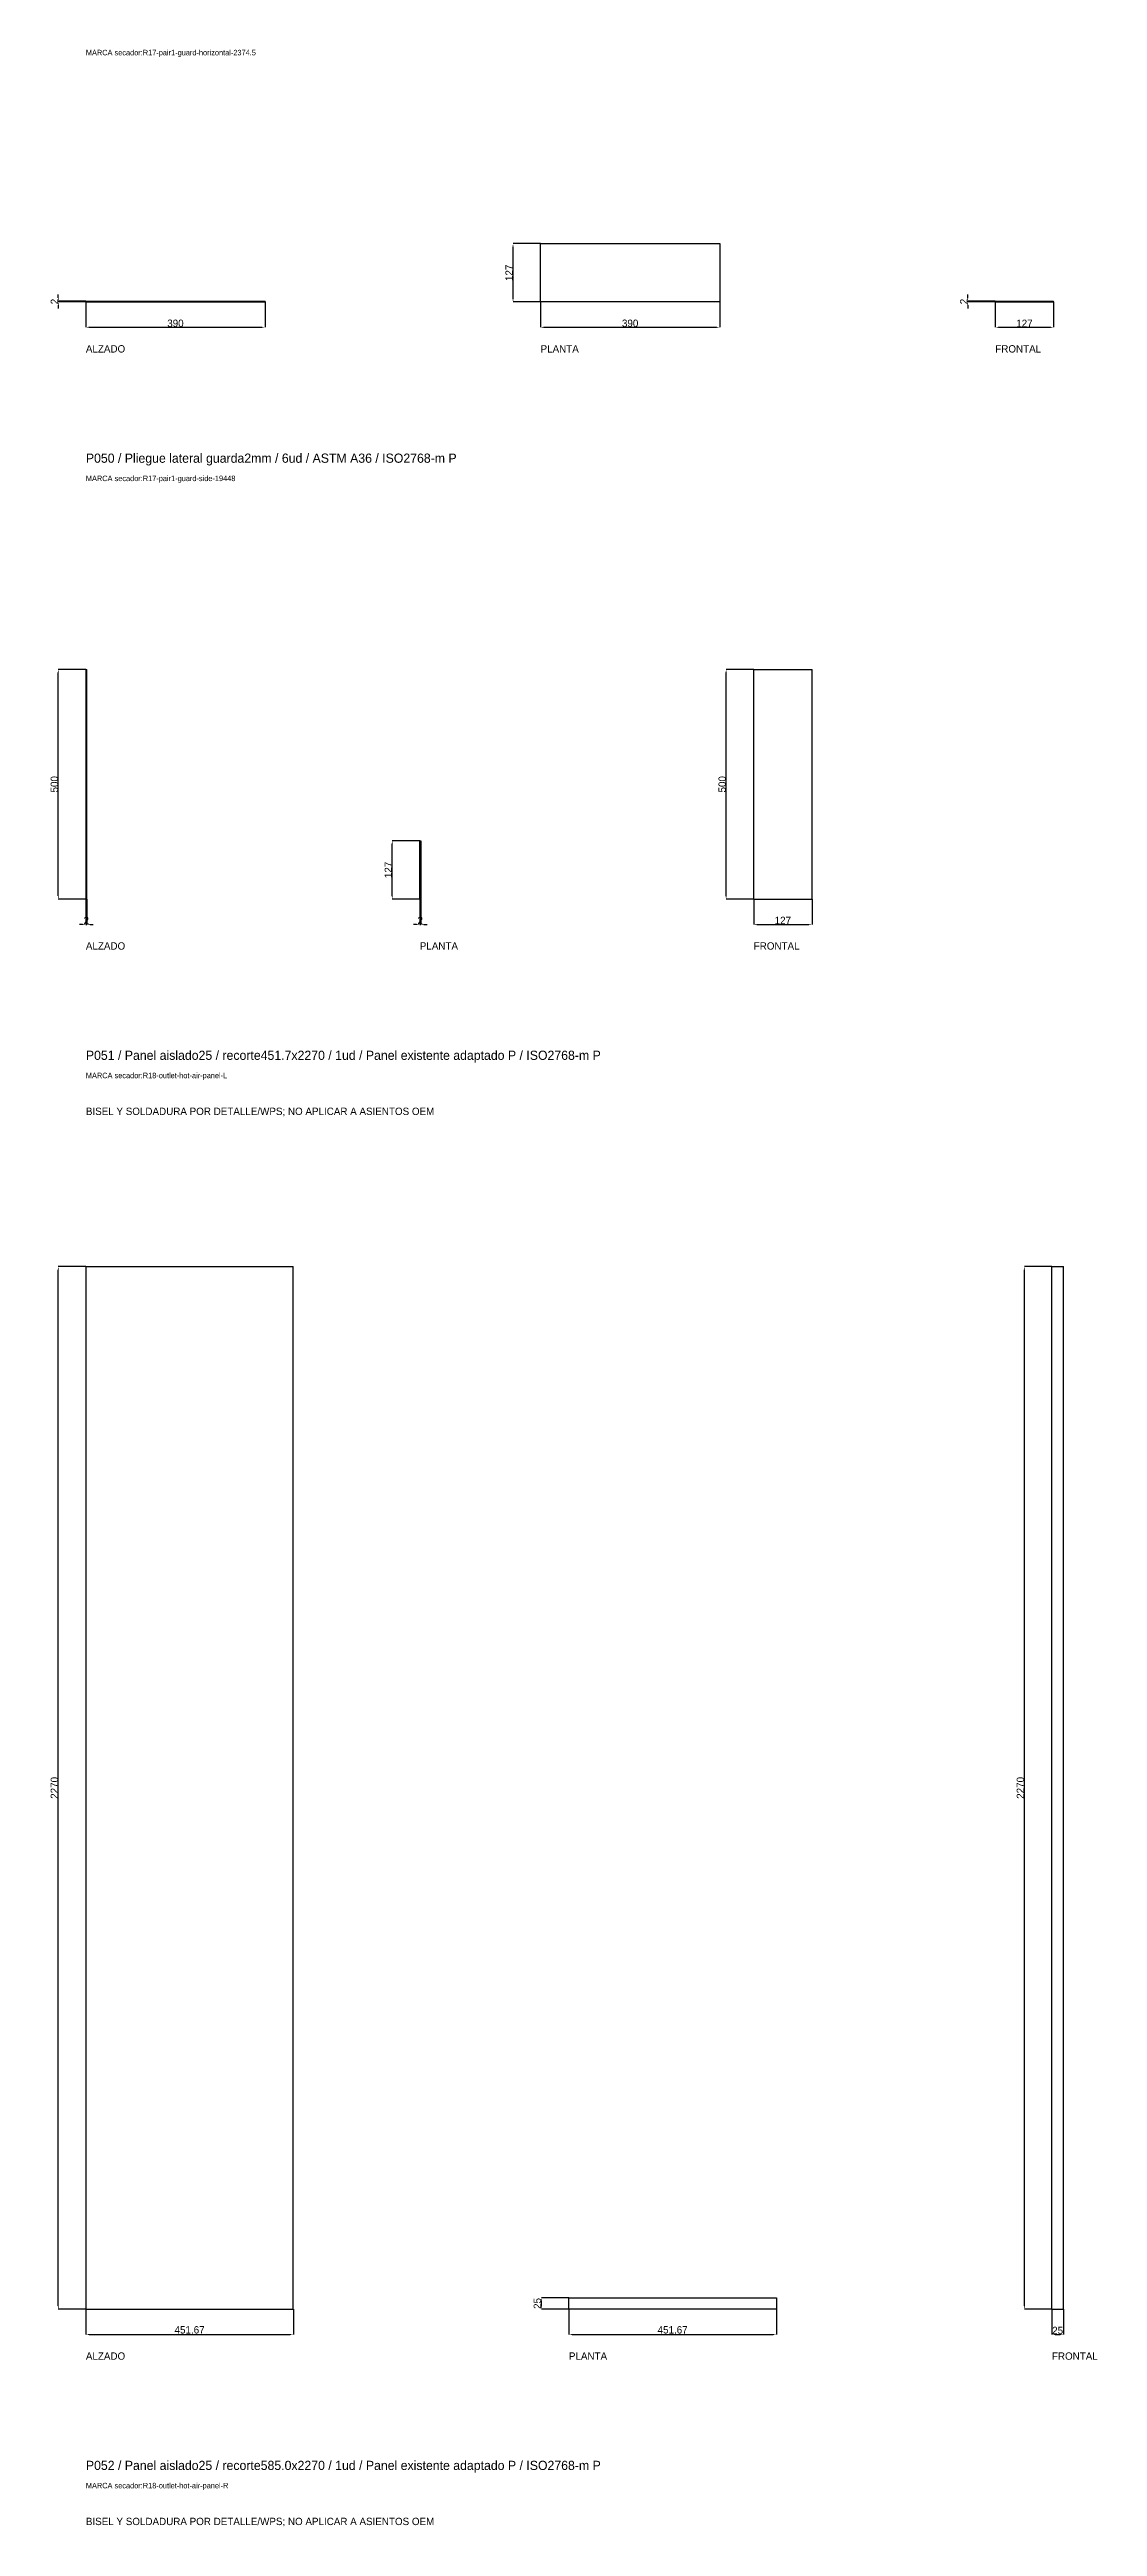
# Model space of a CAD drawing. Header units: millimetres. Extents: x -79 to 13940, y -87340 to 371.
# Drawn here: x -79 to 2202, y -64664 to -59272 of the extents above; entities that cross this region are included whole.
import ezdxf

# ---------------------------------------------------------------- set-up
doc = ezdxf.new("R2010")
doc.units = ezdxf.units.MM
for name, color, linetype in [('R18_COTAS_P', 1, 'Continuous'), ('R18_PIEZAS_P', 3, 'Continuous'), ('R18_TEXTOS', 7, 'Continuous')]:
    doc.layers.add(name, color=color, linetype=linetype)
doc.dimstyles.get("Standard").update_dxf_attribs({"dimtxt": 2.5, "dimasz": 2.5, "dimexe": 1.25, "dimexo": 0.625, "dimtad": 1, "dimcen": 2.5, "dimazin": 3, "dimtfac": 1, "dimtmove": 0, "dimatfit": 3})

# ---------------------------------------------------------------- blocks, each defined once
blk = doc.blocks.new('_CLOSEDFILLED')
at = {"color": 0, "linetype": 'BYBLOCK'}
blk.add_solid([(-1, 0.16), (0, 0), (-1, -0.16)], dxfattribs=at)
blk = doc.blocks.new('*D297')
for p, q in [((0, -59821.2), (0, -59876.2)), ((390, -59821.2), (390, -59876.2)), ((7, -59876.2), (383, -59876.2))]:
    blk.add_line(p, q)
at = {"layer": 'Defpoints'}
for p in [(0, -59821.2), (390, -59821.2), (0, -59876.2)]:
    blk.add_point(p, dxfattribs=at)
at = {"layer": 'R18_COTAS_P', "xscale": 7, "yscale": 7, "rotation": 180}
blk.add_blockref('_CLOSEDFILLED', (0, -59876.2), dxfattribs=at)
at = {"layer": 'R18_COTAS_P', "xscale": 7, "yscale": 7}
blk.add_blockref('_CLOSEDFILLED', (390, -59876.2), dxfattribs=at)
at = {"layer": 'R18_COTAS_P', "insert": (195, -59867.6), "char_height": 16, "attachment_point": 5}
blk.add_mtext('390', dxfattribs=at)
blk = doc.blocks.new('*D298')
for p, q in [((-60, -59812.2), (-60, -59805.2)), ((0, -59819.2), (-60, -59819.2)), ((-60, -59821.2), (-60, -59819.2)), ((0, -59821.2), (-60, -59821.2)), ((-60, -59828.2), (-60, -59835.2))]:
    blk.add_line(p, q)
at = {"layer": 'Defpoints'}
for p in [(-60, -59821.2), (0, -59819.2), (0, -59821.2)]:
    blk.add_point(p, dxfattribs=at)
at = {"layer": 'R18_COTAS_P', "xscale": 7, "yscale": 7}
for p, rotation in [((-60, -59819.2), 270), ((-60, -59821.2), 90)]:
    blk.add_blockref('_CLOSEDFILLED', p, dxfattribs=dict(at, rotation=rotation))
at = {"layer": 'R18_COTAS_P', "insert": (-68.6, -59820.2), "char_height": 16, "attachment_point": 5, "rotation": 90}
blk.add_mtext('2', dxfattribs=at)
blk = doc.blocks.new('*D299')
for p, q in [((990, -59821.2), (990, -59876.2)), ((1380, -59821.2), (1380, -59876.2)), ((997, -59876.2), (1373, -59876.2))]:
    blk.add_line(p, q)
at = {"layer": 'Defpoints'}
for p in [(990, -59821.2), (1380, -59821.2), (990, -59876.2)]:
    blk.add_point(p, dxfattribs=at)
at = {"layer": 'R18_COTAS_P', "xscale": 7, "yscale": 7, "rotation": 180}
blk.add_blockref('_CLOSEDFILLED', (990, -59876.2), dxfattribs=at)
at = {"layer": 'R18_COTAS_P', "xscale": 7, "yscale": 7}
blk.add_blockref('_CLOSEDFILLED', (1380, -59876.2), dxfattribs=at)
at = {"layer": 'R18_COTAS_P', "insert": (1185, -59867.6), "char_height": 16, "attachment_point": 5}
blk.add_mtext('390', dxfattribs=at)
blk = doc.blocks.new('*D300')
for p, q in [((990, -59694.2), (930, -59694.2)), ((930, -59814.2), (930, -59701.2)), ((990, -59821.2), (930, -59821.2))]:
    blk.add_line(p, q)
at = {"layer": 'Defpoints'}
for p in [(990, -59694.2), (930, -59821.2), (990, -59821.2)]:
    blk.add_point(p, dxfattribs=at)
at = {"layer": 'R18_COTAS_P', "xscale": 7, "yscale": 7}
for p, rotation in [((930, -59694.2), 90), ((930, -59821.2), 270)]:
    blk.add_blockref('_CLOSEDFILLED', p, dxfattribs=dict(at, rotation=rotation))
at = {"layer": 'R18_COTAS_P', "insert": (921.4, -59757.7), "char_height": 16, "attachment_point": 5, "rotation": 90}
blk.add_mtext('127', dxfattribs=at)
blk = doc.blocks.new('*D301')
for p, q in [((1980, -59821.2), (1980, -59876.2)), ((2107, -59821.2), (2107, -59876.2)), ((1987, -59876.2), (2100, -59876.2))]:
    blk.add_line(p, q)
at = {"layer": 'Defpoints'}
for p in [(1980, -59821.2), (2107, -59821.2), (1980, -59876.2)]:
    blk.add_point(p, dxfattribs=at)
at = {"layer": 'R18_COTAS_P', "xscale": 7, "yscale": 7, "rotation": 180}
blk.add_blockref('_CLOSEDFILLED', (1980, -59876.2), dxfattribs=at)
at = {"layer": 'R18_COTAS_P', "xscale": 7, "yscale": 7}
blk.add_blockref('_CLOSEDFILLED', (2107, -59876.2), dxfattribs=at)
at = {"layer": 'R18_COTAS_P', "insert": (2043.5, -59867.6), "char_height": 16, "attachment_point": 5}
blk.add_mtext('127', dxfattribs=at)
blk = doc.blocks.new('*D302')
for p, q in [((1920, -59812.2), (1920, -59805.2)), ((1980, -59819.2), (1920, -59819.2)), ((1920, -59821.2), (1920, -59819.2)), ((1980, -59821.2), (1920, -59821.2)), ((1920, -59828.2), (1920, -59835.2))]:
    blk.add_line(p, q)
at = {"layer": 'Defpoints'}
for p in [(1920, -59821.2), (1980, -59819.2), (1980, -59821.2)]:
    blk.add_point(p, dxfattribs=at)
at = {"layer": 'R18_COTAS_P', "xscale": 7, "yscale": 7}
for p, rotation in [((1920, -59819.2), 270), ((1920, -59821.2), 90)]:
    blk.add_blockref('_CLOSEDFILLED', p, dxfattribs=dict(at, rotation=rotation))
at = {"layer": 'R18_COTAS_P', "insert": (1911.4, -59820.2), "char_height": 16, "attachment_point": 5, "rotation": 90}
blk.add_mtext('2', dxfattribs=at)
blk = doc.blocks.new('*D303')
for p, q in [((0, -61121.2), (0, -61176.2)), ((2, -61121.2), (2, -61176.2)), ((-7, -61176.2), (-14, -61176.2)), ((0, -61176.2), (2, -61176.2)), ((9, -61176.2), (16, -61176.2))]:
    blk.add_line(p, q)
at = {"layer": 'Defpoints'}
for p in [(0, -61121.2), (2, -61121.2), (0, -61176.2)]:
    blk.add_point(p, dxfattribs=at)
at = {"layer": 'R18_COTAS_P', "xscale": 7, "yscale": 7}
blk.add_blockref('_CLOSEDFILLED', (0, -61176.2), dxfattribs=at)
at = {"layer": 'R18_COTAS_P', "xscale": 7, "yscale": 7, "rotation": 180}
blk.add_blockref('_CLOSEDFILLED', (2, -61176.2), dxfattribs=at)
at = {"layer": 'R18_COTAS_P', "insert": (1, -61167.6), "char_height": 16, "attachment_point": 5}
blk.add_mtext('2', dxfattribs=at)
blk = doc.blocks.new('*D304')
for p, q in [((0, -60621.2), (-60, -60621.2)), ((-60, -61114.2), (-60, -60628.2)), ((0, -61121.2), (-60, -61121.2))]:
    blk.add_line(p, q)
at = {"layer": 'Defpoints'}
for p in [(0, -60621.2), (-60, -61121.2), (0, -61121.2)]:
    blk.add_point(p, dxfattribs=at)
at = {"layer": 'R18_COTAS_P', "xscale": 7, "yscale": 7}
for p, rotation in [((-60, -60621.2), 90), ((-60, -61121.2), 270)]:
    blk.add_blockref('_CLOSEDFILLED', p, dxfattribs=dict(at, rotation=rotation))
at = {"layer": 'R18_COTAS_P', "insert": (-68.6, -60871.2), "char_height": 16, "attachment_point": 5, "rotation": 90}
blk.add_mtext('500', dxfattribs=at)
blk = doc.blocks.new('*D305')
for p, q in [((727, -61121.2), (727, -61176.2)), ((729, -61121.2), (729, -61176.2)), ((720, -61176.2), (713, -61176.2)), ((727, -61176.2), (729, -61176.2)), ((736, -61176.2), (743, -61176.2))]:
    blk.add_line(p, q)
at = {"layer": 'Defpoints'}
for p in [(727, -61121.2), (729, -61121.2), (727, -61176.2)]:
    blk.add_point(p, dxfattribs=at)
at = {"layer": 'R18_COTAS_P', "xscale": 7, "yscale": 7}
blk.add_blockref('_CLOSEDFILLED', (727, -61176.2), dxfattribs=at)
at = {"layer": 'R18_COTAS_P', "xscale": 7, "yscale": 7, "rotation": 180}
blk.add_blockref('_CLOSEDFILLED', (729, -61176.2), dxfattribs=at)
at = {"layer": 'R18_COTAS_P', "insert": (728, -61167.6), "char_height": 16, "attachment_point": 5}
blk.add_mtext('2', dxfattribs=at)
blk = doc.blocks.new('*D306')
for p, q in [((727, -60994.2), (667, -60994.2)), ((667, -61114.2), (667, -61001.2)), ((727, -61121.2), (667, -61121.2))]:
    blk.add_line(p, q)
at = {"layer": 'Defpoints'}
for p in [(727, -60994.2), (667, -61121.2), (727, -61121.2)]:
    blk.add_point(p, dxfattribs=at)
at = {"layer": 'R18_COTAS_P', "xscale": 7, "yscale": 7}
for p, rotation in [((667, -60994.2), 90), ((667, -61121.2), 270)]:
    blk.add_blockref('_CLOSEDFILLED', p, dxfattribs=dict(at, rotation=rotation))
at = {"layer": 'R18_COTAS_P', "insert": (658.4, -61057.7), "char_height": 16, "attachment_point": 5, "rotation": 90}
blk.add_mtext('127', dxfattribs=at)
blk = doc.blocks.new('*D307')
for p, q in [((1454, -61121.2), (1454, -61176.2)), ((1581, -61121.2), (1581, -61176.2)), ((1461, -61176.2), (1574, -61176.2))]:
    blk.add_line(p, q)
at = {"layer": 'Defpoints'}
for p in [(1454, -61121.2), (1581, -61121.2), (1454, -61176.2)]:
    blk.add_point(p, dxfattribs=at)
at = {"layer": 'R18_COTAS_P', "xscale": 7, "yscale": 7, "rotation": 180}
blk.add_blockref('_CLOSEDFILLED', (1454, -61176.2), dxfattribs=at)
at = {"layer": 'R18_COTAS_P', "xscale": 7, "yscale": 7}
blk.add_blockref('_CLOSEDFILLED', (1581, -61176.2), dxfattribs=at)
at = {"layer": 'R18_COTAS_P', "insert": (1517.5, -61167.6), "char_height": 16, "attachment_point": 5}
blk.add_mtext('127', dxfattribs=at)
blk = doc.blocks.new('*D308')
for p, q in [((1454, -60621.2), (1394, -60621.2)), ((1394, -61114.2), (1394, -60628.2)), ((1454, -61121.2), (1394, -61121.2))]:
    blk.add_line(p, q)
at = {"layer": 'Defpoints'}
for p in [(1454, -60621.2), (1394, -61121.2), (1454, -61121.2)]:
    blk.add_point(p, dxfattribs=at)
at = {"layer": 'R18_COTAS_P', "xscale": 7, "yscale": 7}
for p, rotation in [((1394, -60621.2), 90), ((1394, -61121.2), 270)]:
    blk.add_blockref('_CLOSEDFILLED', p, dxfattribs=dict(at, rotation=rotation))
at = {"layer": 'R18_COTAS_P', "insert": (1385.4, -60871.2), "char_height": 16, "attachment_point": 5, "rotation": 90}
blk.add_mtext('500', dxfattribs=at)
blk = doc.blocks.new('*D309')
for p, q in [((0, -64191.2), (0, -64246.2)), ((451.7, -64191.2), (451.7, -64246.2)), ((7, -64246.2), (444.7, -64246.2))]:
    blk.add_line(p, q)
at = {"layer": 'Defpoints'}
for p in [(0, -64191.2), (451.7, -64191.2), (0, -64246.2)]:
    blk.add_point(p, dxfattribs=at)
at = {"layer": 'R18_COTAS_P', "xscale": 7, "yscale": 7, "rotation": 180}
blk.add_blockref('_CLOSEDFILLED', (0, -64246.2), dxfattribs=at)
at = {"layer": 'R18_COTAS_P', "xscale": 7, "yscale": 7}
blk.add_blockref('_CLOSEDFILLED', (451.7, -64246.2), dxfattribs=at)
at = {"layer": 'R18_COTAS_P', "insert": (225.8, -64237.6), "char_height": 16, "attachment_point": 5}
blk.add_mtext('451,67', dxfattribs=at)
blk = doc.blocks.new('*D310')
for p, q in [((0, -61921.2), (-60, -61921.2)), ((-60, -64184.2), (-60, -61928.2)), ((0, -64191.2), (-60, -64191.2))]:
    blk.add_line(p, q)
at = {"layer": 'Defpoints'}
for p in [(0, -61921.2), (-60, -64191.2), (0, -64191.2)]:
    blk.add_point(p, dxfattribs=at)
at = {"layer": 'R18_COTAS_P', "xscale": 7, "yscale": 7}
for p, rotation in [((-60, -61921.2), 90), ((-60, -64191.2), 270)]:
    blk.add_blockref('_CLOSEDFILLED', p, dxfattribs=dict(at, rotation=rotation))
at = {"layer": 'R18_COTAS_P', "insert": (-68.6, -63056.2), "char_height": 16, "attachment_point": 5, "rotation": 90}
blk.add_mtext('2270', dxfattribs=at)
blk = doc.blocks.new('*D311')
for p, q in [((1051.7, -64191.2), (1051.7, -64246.2)), ((1503.3, -64191.2), (1503.3, -64246.2)), ((1058.7, -64246.2), (1496.3, -64246.2))]:
    blk.add_line(p, q)
at = {"layer": 'Defpoints'}
for p in [(1051.7, -64191.2), (1503.3, -64191.2), (1051.7, -64246.2)]:
    blk.add_point(p, dxfattribs=at)
at = {"layer": 'R18_COTAS_P', "xscale": 7, "yscale": 7, "rotation": 180}
blk.add_blockref('_CLOSEDFILLED', (1051.7, -64246.2), dxfattribs=at)
at = {"layer": 'R18_COTAS_P', "xscale": 7, "yscale": 7}
blk.add_blockref('_CLOSEDFILLED', (1503.3, -64246.2), dxfattribs=at)
at = {"layer": 'R18_COTAS_P', "insert": (1277.5, -64237.6), "char_height": 16, "attachment_point": 5}
blk.add_mtext('451,67', dxfattribs=at)
blk = doc.blocks.new('*D312')
for p, q in [((1051.7, -64166.2), (991.7, -64166.2)), ((991.7, -64184.2), (991.7, -64173.2)), ((1051.7, -64191.2), (991.7, -64191.2))]:
    blk.add_line(p, q)
at = {"layer": 'Defpoints'}
for p in [(1051.7, -64166.2), (991.7, -64191.2), (1051.7, -64191.2)]:
    blk.add_point(p, dxfattribs=at)
at = {"layer": 'R18_COTAS_P', "xscale": 7, "yscale": 7}
for p, rotation in [((991.7, -64166.2), 90), ((991.7, -64191.2), 270)]:
    blk.add_blockref('_CLOSEDFILLED', p, dxfattribs=dict(at, rotation=rotation))
at = {"layer": 'R18_COTAS_P', "insert": (983, -64178.7), "char_height": 16, "attachment_point": 5, "rotation": 90}
blk.add_mtext('25', dxfattribs=at)
blk = doc.blocks.new('*D313')
for p, q in [((2103.3, -64191.2), (2103.3, -64246.2)), ((2128.3, -64191.2), (2128.3, -64246.2)), ((2110.3, -64246.2), (2121.3, -64246.2))]:
    blk.add_line(p, q)
at = {"layer": 'Defpoints'}
for p in [(2103.3, -64191.2), (2128.3, -64191.2), (2103.3, -64246.2)]:
    blk.add_point(p, dxfattribs=at)
at = {"layer": 'R18_COTAS_P', "xscale": 7, "yscale": 7, "rotation": 180}
blk.add_blockref('_CLOSEDFILLED', (2103.3, -64246.2), dxfattribs=at)
at = {"layer": 'R18_COTAS_P', "xscale": 7, "yscale": 7}
blk.add_blockref('_CLOSEDFILLED', (2128.3, -64246.2), dxfattribs=at)
at = {"layer": 'R18_COTAS_P', "insert": (2115.8, -64237.6), "char_height": 16, "attachment_point": 5}
blk.add_mtext('25', dxfattribs=at)
blk = doc.blocks.new('*D314')
for p, q in [((2103.3, -61921.2), (2043.3, -61921.2)), ((2043.3, -64184.2), (2043.3, -61928.2)), ((2103.3, -64191.2), (2043.3, -64191.2))]:
    blk.add_line(p, q)
at = {"layer": 'Defpoints'}
for p in [(2103.3, -61921.2), (2043.3, -64191.2), (2103.3, -64191.2)]:
    blk.add_point(p, dxfattribs=at)
at = {"layer": 'R18_COTAS_P', "xscale": 7, "yscale": 7}
for p, rotation in [((2043.3, -61921.2), 90), ((2043.3, -64191.2), 270)]:
    blk.add_blockref('_CLOSEDFILLED', p, dxfattribs=dict(at, rotation=rotation))
at = {"layer": 'R18_COTAS_P', "insert": (2034.7, -63056.2), "char_height": 16, "attachment_point": 5, "rotation": 90}
blk.add_mtext('2270', dxfattribs=at)

msp = doc.modelspace()

# ---------------------------------------------------------------- linework, layer by layer
at = {"layer": 'R18_PIEZAS_P'}
for p, q in [((990, -59821.219), (990, -59694.219)), ((990, -59694.219), (1380, -59694.219)), ((1380, -59694.219), (1380, -59821.219)), ((0, -59819.219), (390, -59819.219)), ((0, -59819.219), (0, -59821.219)), ((0, -59821.219), (390, -59821.219)), ((390, -59821.219), (390, -59819.219)), ((1380, -59821.219), (990, -59821.219)), ((1980, -59819.219), (2107, -59819.219)), ((1980, -59821.219), (1980, -59819.219)), ((1980, -59821.219), (2107, -59821.219)), ((2107, -59821.219), (2107, -59819.219)), ((0, -60621.219), (2, -60621.219)), ((0, -60621.219), (0, -61121.219)), ((2, -61121.219), (2, -60621.219)), ((1454, -60621.219), (1581, -60621.219)), ((1454, -61121.219), (1454, -60621.219)), ((1581, -61121.219), (1581, -60621.219)), ((727, -61121.219), (727, -60994.219)), ((727, -60994.219), (729, -60994.219)), ((729, -60994.219), (729, -61121.219)), ((0, -61121.219), (2, -61121.219)), ((729, -61121.219), (727, -61121.219)), ((1454, -61121.219), (1581, -61121.219)), ((0, -61921.219), (451.667, -61921.219)), ((0, -61921.219), (0, -64191.219)), ((451.667, -64191.219), (451.667, -61921.219)), ((2103.333, -61921.219), (2128.333, -61921.219)), ((2103.333, -64191.219), (2103.333, -61921.219)), ((2128.333, -64191.219), (2128.333, -61921.219)), ((1051.667, -64191.219), (1051.667, -64166.219)), ((1051.667, -64166.219), (1503.333, -64166.219)), ((1503.333, -64166.219), (1503.333, -64191.219)), ((0, -64191.219), (451.667, -64191.219)), ((1503.333, -64191.219), (1051.667, -64191.219)), ((2103.333, -64191.219), (2128.333, -64191.219))]:
    msp.add_line(p, q, dxfattribs=at)

# ---------------------------------------------------------------- texts
at = {"layer": 'R18_TEXTOS'}
for s, height, p in [('MARCA secador:R17-pair1-guard-horizontal-2374.5', 12, (0, -59284.219)), ('ALZADO', 16, (0, -59931.219)), ('PLANTA', 16, (990, -59931.219)), ('FRONTAL', 16, (1980, -59931.219)), ('P050 / Pliegue lateral guarda2mm / 6ud / ASTM A36 / ISO2768-m P', 20, (0, -60171.219)), ('MARCA secador:R17-pair1-guard-side-19448', 12, (0, -60211.219)), ('ALZADO', 16, (0, -61231.219)), ('PLANTA', 16, (727, -61231.219)), ('FRONTAL', 16, (1454, -61231.219)), ('P051 / Panel aislado25 / recorte451.7x2270 / 1ud / Panel existente adaptado P / ISO2768-m P', 20, (0, -61471.219)), ('MARCA secador:R18-outlet-hot-air-panel-L', 12, (0, -61511.219)), ('BISEL Y SOLDADURA POR DETALLE/WPS; NO APLICAR A ASIENTOS OEM', 16, (0, -61591.219)), ('ALZADO', 16, (0, -64301.219)), ('PLANTA', 16, (1051.667, -64301.219)), ('FRONTAL', 16, (2103.333, -64301.219)), ('P052 / Panel aislado25 / recorte585.0x2270 / 1ud / Panel existente adaptado P / ISO2768-m P', 20, (0, -64541.219)), ('MARCA secador:R18-outlet-hot-air-panel-R', 12, (0, -64581.219)), ('BISEL Y SOLDADURA POR DETALLE/WPS; NO APLICAR A ASIENTOS OEM', 16, (0, -64661.219))]:
    msp.add_text(s, height=height, dxfattribs=at).set_placement(p)

# ---------------------------------------------------------------- dimensions: what is measured, and where the dimension line sits
at = {"layer": 'R18_COTAS_P'}
for base, p1, p2, picture, middle in [((930, -59821.219), (990, -59821.219), (990, -59694.219), '*D300', (921.375, -59757.719)), ((-60, -59821.219), (0, -59821.219), (0, -59819.219), '*D298', (-68.625, -59820.219)), ((1920, -59821.219), (1980, -59821.219), (1980, -59819.219), '*D302', (1911.375, -59820.219)), ((-60, -61121.219), (0, -61121.219), (0, -60621.219), '*D304', (-68.625, -60871.219)), ((1394, -61121.219), (1454, -61121.219), (1454, -60621.219), '*D308', (1385.375, -60871.219)), ((667, -61121.219), (727, -61121.219), (727, -60994.219), '*D306', (658.375, -61057.719)), ((-60, -64191.219), (0, -64191.219), (0, -61921.219), '*D310', (-68.625, -63056.219)), ((2043.333, -64191.219), (2103.333, -64191.219), (2103.333, -61921.219), '*D314', (2034.708, -63056.219)), ((991.667, -64191.219), (1051.667, -64191.219), (1051.667, -64166.219), '*D312', (983.042, -64178.719))]:
    dim = msp.add_linear_dim(base=base, p1=p1, p2=p2, angle=90, dimstyle='Standard', override={"dimtxt": 16, "dimasz": 7, "dimtad": 1, "dimdec": 2}, dxfattribs=at)
    dim.commit()
    dim.dimension.update_dxf_attribs({"geometry": picture, "text_midpoint": middle})
for base, p1, p2, picture, middle in [((0, -59876.219), (0, -59821.219), (390, -59821.219), '*D297', (195, -59867.594)), ((990, -59876.219), (990, -59821.219), (1380, -59821.219), '*D299', (1185, -59867.594)), ((1980, -59876.219), (1980, -59821.219), (2107, -59821.219), '*D301', (2043.5, -59867.594)), ((0, -61176.219), (0, -61121.219), (2, -61121.219), '*D303', (1, -61167.594)), ((727, -61176.219), (727, -61121.219), (729, -61121.219), '*D305', (728, -61167.594)), ((1454, -61176.219), (1454, -61121.219), (1581, -61121.219), '*D307', (1517.5, -61167.594)), ((0, -64246.219), (0, -64191.219), (451.667, -64191.219), '*D309', (225.833, -64237.594)), ((1051.667, -64246.219), (1051.667, -64191.219), (1503.333, -64191.219), '*D311', (1277.5, -64237.594)), ((2103.333, -64246.219), (2103.333, -64191.219), (2128.333, -64191.219), '*D313', (2115.833, -64237.594))]:
    dim = msp.add_linear_dim(base=base, p1=p1, p2=p2, dimstyle='Standard', override={"dimtxt": 16, "dimasz": 7, "dimtad": 1, "dimdec": 2}, dxfattribs=at)
    dim.commit()
    dim.dimension.update_dxf_attribs({"geometry": picture, "text_midpoint": middle})

doc.saveas('drawing.dxf')
